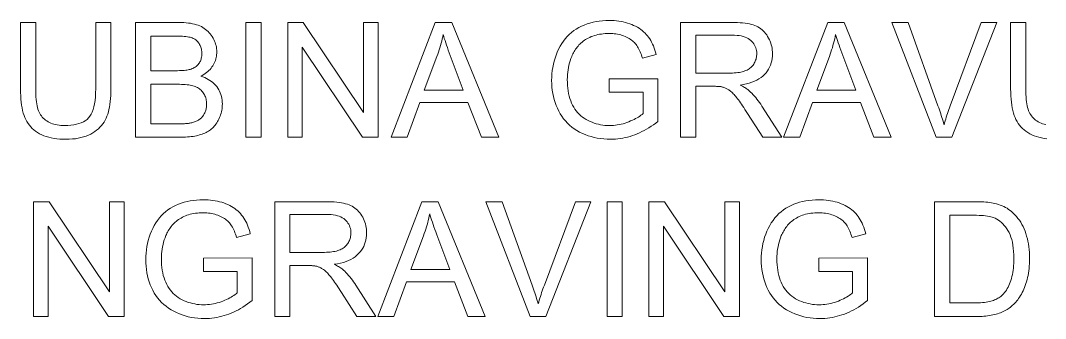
# Model space of a CAD drawing. Extents: x 0 to 297, y 0 to 420.
# Drawn here: x 233.99 to 260.75, y 49.02 to 56.8 of the extents above; entities that cross this region are included whole.
import ezdxf

# ---------------------------------------------------------------- set-up
doc = ezdxf.new("R2010")
doc.units = 0

msp = doc.modelspace()

# ---------------------------------------------------------------- linework, layer by layer
at = {"color": 7, "lineweight": 13}
for points in [[(235.952, 56.751), (236.349, 56.751), (236.349, 55.018), (236.348, 54.929), (236.345, 54.844), (236.34, 54.763), (236.332, 54.686), (236.323, 54.612), (236.312, 54.542), (236.299, 54.476), (236.283, 54.413), (236.266, 54.355), (236.246, 54.299), (236.224, 54.247), (236.199, 54.197), (236.17, 54.149), (236.138, 54.102), (236.103, 54.058), (236.064, 54.016), (236.023, 53.976), (235.977, 53.937), (235.929, 53.901), (235.877, 53.867), (235.822, 53.835), (235.764, 53.807), (235.702, 53.782), (235.637, 53.76), (235.568, 53.742), (235.497, 53.727), (235.422, 53.715), (235.343, 53.707), (235.261, 53.702), (235.176, 53.7), (235.093, 53.701), (235.014, 53.706), (234.937, 53.713), (234.864, 53.723), (234.793, 53.736), (234.726, 53.752), (234.661, 53.771), (234.6, 53.793), (234.542, 53.818), (234.487, 53.845), (234.435, 53.875), (234.385, 53.908), (234.34, 53.944), (234.297, 53.982), (234.257, 54.023), (234.22, 54.066), (234.186, 54.112), (234.156, 54.161), (234.128, 54.212), (234.104, 54.266), (234.082, 54.323), (234.063, 54.384), (234.045, 54.449), (234.031, 54.518), (234.018, 54.591), (234.008, 54.669), (234, 54.75), (233.994, 54.835), (233.99, 54.924), (233.989, 55.018), (233.989, 56.751), (234.386, 56.751), (234.386, 55.02), (234.387, 54.944), (234.389, 54.872), (234.393, 54.804), (234.398, 54.74), (234.404, 54.68), (234.412, 54.625), (234.422, 54.573), (234.433, 54.526), (234.445, 54.483), (234.459, 54.444), (234.475, 54.408), (234.492, 54.373), (234.512, 54.34), (234.534, 54.309), (234.558, 54.28), (234.584, 54.252), (234.612, 54.226), (234.642, 54.202), (234.674, 54.179), (234.709, 54.158), (234.745, 54.139), (234.783, 54.122), (234.822, 54.107), (234.863, 54.094), (234.905, 54.083), (234.949, 54.074), (234.995, 54.067), (235.042, 54.062), (235.091, 54.059), (235.141, 54.058), (235.226, 54.06), (235.307, 54.066), (235.382, 54.076), (235.451, 54.09), (235.516, 54.108), (235.576, 54.129), (235.631, 54.155), (235.681, 54.185), (235.726, 54.219), (235.766, 54.256), (235.801, 54.3), (235.833, 54.351), (235.861, 54.409), (235.885, 54.474), (235.905, 54.547), (235.922, 54.627), (235.935, 54.714), (235.944, 54.808), (235.95, 54.91), (235.952, 55.02)], [(236.993, 53.751), (236.993, 56.751), (238.119, 56.751), (238.186, 56.75), (238.251, 56.747), (238.313, 56.743), (238.372, 56.736), (238.429, 56.728), (238.482, 56.718), (238.534, 56.706), (238.582, 56.693), (238.628, 56.677), (238.67, 56.66), (238.711, 56.641), (238.75, 56.62), (238.787, 56.596), (238.822, 56.571), (238.856, 56.544), (238.887, 56.515), (238.917, 56.484), (238.945, 56.451), (238.971, 56.416), (238.996, 56.38), (239.018, 56.342), (239.038, 56.303), (239.056, 56.264), (239.071, 56.225), (239.084, 56.186), (239.095, 56.146), (239.103, 56.106), (239.109, 56.066), (239.112, 56.025), (239.113, 55.984), (239.112, 55.945), (239.109, 55.908), (239.104, 55.87), (239.097, 55.833), (239.087, 55.797), (239.076, 55.761), (239.062, 55.725), (239.047, 55.69), (239.029, 55.656), (239.009, 55.621), (238.987, 55.588), (238.963, 55.556), (238.937, 55.525), (238.909, 55.496), (238.878, 55.468), (238.846, 55.441), (238.811, 55.416), (238.774, 55.392), (238.735, 55.369), (238.694, 55.347), (238.747, 55.33), (238.798, 55.311), (238.846, 55.289), (238.892, 55.265), (238.935, 55.239), (238.975, 55.211), (239.013, 55.18), (239.049, 55.147), (239.082, 55.112), (239.112, 55.075), (239.14, 55.036), (239.165, 54.995), (239.187, 54.953), (239.206, 54.91), (239.222, 54.865), (239.235, 54.819), (239.246, 54.772), (239.253, 54.723), (239.257, 54.672), (239.259, 54.621), (239.258, 54.579), (239.255, 54.538), (239.251, 54.497), (239.245, 54.457), (239.236, 54.417), (239.227, 54.378), (239.215, 54.34), (239.202, 54.302), (239.187, 54.265), (239.17, 54.229), (239.152, 54.193), (239.132, 54.16), (239.113, 54.128), (239.092, 54.097), (239.07, 54.068), (239.048, 54.041), (239.025, 54.016), (239, 53.992), (238.976, 53.97), (238.95, 53.95), (238.923, 53.93), (238.895, 53.912), (238.865, 53.895), (238.834, 53.879), (238.802, 53.863), (238.769, 53.849), (238.734, 53.836), (238.698, 53.823), (238.66, 53.812), (238.621, 53.801), (238.581, 53.792), (238.539, 53.783), (238.495, 53.776), (238.449, 53.769), (238.402, 53.764), (238.352, 53.759), (238.301, 53.756), (238.248, 53.753), (238.194, 53.752), (238.137, 53.751)], [(239.873, 53.751), (239.873, 56.751), (240.27, 56.751), (240.27, 53.751)], [(240.965, 53.751), (240.965, 56.751), (241.373, 56.751), (242.948, 54.396), (242.948, 56.751), (243.329, 56.751), (243.329, 53.751), (242.922, 53.751), (241.346, 56.108), (241.346, 53.751)], [(243.667, 53.751), (244.819, 56.751), (245.246, 56.751), (246.474, 53.751), (246.022, 53.751), (245.672, 54.66), (244.418, 54.66), (244.088, 53.751)], [(249.36, 54.928), (249.36, 55.28), (250.631, 55.282), (250.631, 54.168), (250.572, 54.123), (250.513, 54.08), (250.453, 54.039), (250.393, 54), (250.333, 53.964), (250.273, 53.93), (250.212, 53.899), (250.151, 53.869), (250.089, 53.842), (250.027, 53.818), (249.964, 53.795), (249.902, 53.775), (249.839, 53.758), (249.775, 53.742), (249.712, 53.729), (249.648, 53.719), (249.583, 53.71), (249.519, 53.705), (249.454, 53.701), (249.388, 53.7), (249.301, 53.702), (249.215, 53.707), (249.13, 53.717), (249.048, 53.73), (248.967, 53.747), (248.887, 53.768), (248.809, 53.793), (248.733, 53.821), (248.658, 53.853), (248.585, 53.889), (248.515, 53.929), (248.448, 53.972), (248.384, 54.018), (248.325, 54.068), (248.268, 54.121), (248.215, 54.177), (248.166, 54.237), (248.121, 54.3), (248.078, 54.367), (248.04, 54.437), (248.005, 54.509), (247.973, 54.583), (247.946, 54.659), (247.922, 54.736), (247.902, 54.816), (247.885, 54.896), (247.872, 54.979), (247.863, 55.063), (247.857, 55.149), (247.856, 55.237), (247.857, 55.324), (247.863, 55.41), (247.872, 55.494), (247.885, 55.578), (247.901, 55.66), (247.922, 55.741), (247.945, 55.821), (247.973, 55.9), (248.004, 55.978), (248.039, 56.054), (248.077, 56.128), (248.118, 56.198), (248.163, 56.264), (248.211, 56.327), (248.262, 56.385), (248.316, 56.439), (248.374, 56.49), (248.435, 56.537), (248.499, 56.579), (248.566, 56.618), (248.636, 56.653), (248.707, 56.684), (248.781, 56.712), (248.857, 56.736), (248.936, 56.756), (249.016, 56.773), (249.098, 56.786), (249.183, 56.795), (249.269, 56.8), (249.358, 56.802), (249.422, 56.801), (249.485, 56.798), (249.547, 56.793), (249.608, 56.785), (249.667, 56.776), (249.726, 56.764), (249.783, 56.751), (249.838, 56.735), (249.893, 56.717), (249.946, 56.697), (249.997, 56.675), (250.047, 56.651), (250.094, 56.626), (250.138, 56.599), (250.181, 56.571), (250.221, 56.54), (250.258, 56.509), (250.294, 56.475), (250.327, 56.44), (250.358, 56.403), (250.387, 56.364), (250.415, 56.323), (250.442, 56.28), (250.466, 56.234), (250.49, 56.186), (250.512, 56.136), (250.532, 56.083), (250.552, 56.029), (250.569, 55.971), (250.585, 55.912), (250.227, 55.814), (250.214, 55.859), (250.199, 55.902), (250.184, 55.942), (250.168, 55.981), (250.152, 56.018), (250.135, 56.053), (250.117, 56.087), (250.098, 56.118), (250.079, 56.147), (250.06, 56.174), (250.039, 56.2), (250.016, 56.224), (249.992, 56.248), (249.966, 56.27), (249.938, 56.292), (249.908, 56.312), (249.877, 56.332), (249.844, 56.35), (249.809, 56.367), (249.773, 56.384), (249.735, 56.399), (249.697, 56.412), (249.658, 56.424), (249.618, 56.434), (249.577, 56.443), (249.535, 56.45), (249.492, 56.455), (249.449, 56.459), (249.405, 56.462), (249.36, 56.462), (249.306, 56.462), (249.254, 56.459), (249.203, 56.455), (249.154, 56.449), (249.106, 56.442), (249.06, 56.433), (249.015, 56.422), (248.971, 56.409), (248.929, 56.395), (248.889, 56.38), (248.85, 56.362), (248.813, 56.344), (248.777, 56.325), (248.743, 56.305), (248.71, 56.284), (248.678, 56.261), (248.649, 56.238), (248.621, 56.214), (248.594, 56.188), (248.569, 56.162), (248.545, 56.134), (248.522, 56.107), (248.501, 56.078), (248.48, 56.049), (248.461, 56.02), (248.442, 55.99), (248.425, 55.96), (248.409, 55.929), (248.394, 55.897), (248.379, 55.865), (248.358, 55.809), (248.338, 55.752), (248.321, 55.694), (248.306, 55.635), (248.294, 55.575), (248.283, 55.514), (248.275, 55.452), (248.269, 55.39), (248.266, 55.326), (248.265, 55.261), (248.266, 55.182), (248.27, 55.106), (248.277, 55.032), (248.287, 54.961), (248.299, 54.893), (248.315, 54.827), (248.333, 54.764), (248.353, 54.703), (248.377, 54.645), (248.403, 54.59), (248.432, 54.537), (248.463, 54.488), (248.497, 54.44), (248.534, 54.396), (248.573, 54.355), (248.614, 54.316), (248.658, 54.28), (248.705, 54.247), (248.754, 54.217), (248.805, 54.189), (248.858, 54.164), (248.912, 54.142), (248.966, 54.122), (249.022, 54.105), (249.077, 54.091), (249.134, 54.079), (249.191, 54.07), (249.248, 54.063), (249.307, 54.059), (249.366, 54.058), (249.417, 54.059), (249.468, 54.062), (249.519, 54.067), (249.57, 54.074), (249.621, 54.083), (249.671, 54.094), (249.721, 54.107), (249.771, 54.121), (249.82, 54.138), (249.869, 54.157), (249.917, 54.177), (249.963, 54.197), (250.006, 54.218), (250.047, 54.239), (250.085, 54.26), (250.121, 54.281), (250.155, 54.303), (250.186, 54.325), (250.215, 54.347), (250.242, 54.369), (250.242, 54.928)], [(251.222, 53.751), (251.222, 56.751), (252.552, 56.751), (252.63, 56.75), (252.705, 56.748), (252.775, 56.744), (252.842, 56.738), (252.905, 56.731), (252.964, 56.722), (253.019, 56.711), (253.071, 56.699), (253.118, 56.686), (253.162, 56.67), (253.203, 56.653), (253.242, 56.633), (253.28, 56.611), (253.315, 56.586), (253.35, 56.558), (253.382, 56.529), (253.413, 56.496), (253.442, 56.462), (253.47, 56.424), (253.495, 56.385), (253.519, 56.343), (253.54, 56.301), (253.559, 56.258), (253.575, 56.214), (253.589, 56.169), (253.6, 56.124), (253.609, 56.077), (253.615, 56.03), (253.619, 55.982), (253.62, 55.932), (253.618, 55.87), (253.612, 55.809), (253.602, 55.75), (253.587, 55.693), (253.569, 55.638), (253.546, 55.585), (253.519, 55.535), (253.488, 55.486), (253.453, 55.439), (253.414, 55.394), (253.37, 55.352), (253.322, 55.313), (253.269, 55.277), (253.212, 55.245), (253.151, 55.215), (253.085, 55.189), (253.014, 55.166), (252.939, 55.146), (252.859, 55.129), (252.775, 55.116), (252.806, 55.101), (252.835, 55.086), (252.863, 55.071), (252.889, 55.056), (252.914, 55.041), (252.937, 55.026), (252.959, 55.011), (252.979, 54.996), (252.997, 54.981), (253.015, 54.967), (253.049, 54.934), (253.083, 54.9), (253.117, 54.864), (253.151, 54.826), (253.184, 54.787), (253.217, 54.746), (253.249, 54.704), (253.281, 54.66), (253.313, 54.615), (253.344, 54.568), (253.866, 53.751), (253.367, 53.751), (252.97, 54.375), (252.935, 54.428), (252.902, 54.478), (252.871, 54.526), (252.84, 54.571), (252.811, 54.614), (252.783, 54.654), (252.756, 54.691), (252.731, 54.726), (252.706, 54.759), (252.683, 54.789), (252.661, 54.816), (252.639, 54.842), (252.618, 54.867), (252.597, 54.889), (252.576, 54.91), (252.556, 54.929), (252.537, 54.947), (252.518, 54.963), (252.5, 54.977), (252.481, 54.989), (252.464, 55), (252.446, 55.011), (252.428, 55.02), (252.41, 55.029), (252.392, 55.038), (252.374, 55.045), (252.355, 55.052), (252.337, 55.058), (252.319, 55.064), (252.3, 55.069), (252.286, 55.072), (252.27, 55.074), (252.252, 55.076), (252.233, 55.078), (252.211, 55.08), (252.188, 55.081), (252.164, 55.082), (252.137, 55.083), (252.109, 55.083), (252.079, 55.083), (251.619, 55.083), (251.619, 53.751)], [(253.913, 53.751), (255.065, 56.751), (255.493, 56.751), (256.721, 53.751), (256.268, 53.751), (255.918, 54.66), (254.664, 54.66), (254.334, 53.751)], [(257.895, 53.751), (256.733, 56.751), (257.163, 56.751), (257.942, 54.572), (257.961, 54.52), (257.979, 54.468), (257.996, 54.417), (258.013, 54.367), (258.029, 54.318), (258.044, 54.269), (258.059, 54.221), (258.073, 54.173), (258.087, 54.127), (258.1, 54.08), (258.114, 54.13), (258.129, 54.179), (258.144, 54.228), (258.159, 54.277), (258.175, 54.326), (258.191, 54.375), (258.208, 54.424), (258.226, 54.473), (258.243, 54.522), (258.261, 54.572), (259.072, 56.751), (259.477, 56.751), (258.302, 53.751)], [(237.39, 55.49), (238.039, 55.49), (238.09, 55.491), (238.139, 55.492), (238.184, 55.494), (238.226, 55.496), (238.266, 55.499), (238.302, 55.503), (238.335, 55.507), (238.366, 55.513), (238.393, 55.519), (238.418, 55.525), (238.447, 55.535), (238.475, 55.546), (238.502, 55.558), (238.527, 55.571), (238.55, 55.585), (238.573, 55.601), (238.593, 55.617), (238.612, 55.635), (238.63, 55.654), (238.646, 55.675), (238.66, 55.696), (238.673, 55.718), (238.685, 55.742), (238.695, 55.767), (238.703, 55.792), (238.71, 55.819), (238.716, 55.847), (238.72, 55.876), (238.722, 55.906), (238.723, 55.937), (238.722, 55.966), (238.72, 55.995), (238.716, 56.023), (238.711, 56.05), (238.705, 56.077), (238.697, 56.103), (238.688, 56.128), (238.677, 56.153), (238.665, 56.176), (238.651, 56.2), (238.636, 56.222), (238.62, 56.242), (238.602, 56.261), (238.584, 56.279), (238.564, 56.295), (238.543, 56.31), (238.521, 56.323), (238.497, 56.335), (238.472, 56.346), (238.446, 56.355), (238.418, 56.363), (238.386, 56.37), (238.349, 56.376), (238.309, 56.382), (238.266, 56.386), (238.218, 56.39), (238.167, 56.393), (238.112, 56.395), (238.053, 56.397), (237.99, 56.397), (237.39, 56.397)], [(244.532, 54.983), (245.549, 54.983), (245.236, 55.814), (245.208, 55.888), (245.182, 55.96), (245.157, 56.029), (245.133, 56.095), (245.111, 56.159), (245.091, 56.219), (245.072, 56.278), (245.054, 56.333), (245.038, 56.386), (245.023, 56.436), (245.011, 56.378), (244.999, 56.321), (244.985, 56.263), (244.97, 56.206), (244.954, 56.148), (244.938, 56.091), (244.92, 56.034), (244.902, 55.977), (244.882, 55.92), (244.862, 55.863)], [(251.619, 55.427), (252.472, 55.427), (252.525, 55.428), (252.576, 55.429), (252.625, 55.432), (252.671, 55.436), (252.715, 55.441), (252.756, 55.447), (252.795, 55.455), (252.832, 55.463), (252.866, 55.473), (252.898, 55.483), (252.928, 55.495), (252.956, 55.508), (252.983, 55.523), (253.009, 55.539), (253.033, 55.556), (253.056, 55.575), (253.077, 55.595), (253.096, 55.617), (253.115, 55.639), (253.131, 55.663), (253.146, 55.688), (253.16, 55.714), (253.172, 55.74), (253.182, 55.766), (253.191, 55.793), (253.198, 55.82), (253.204, 55.847), (253.208, 55.875), (253.21, 55.904), (253.211, 55.932), (253.209, 55.974), (253.205, 56.015), (253.197, 56.053), (253.186, 56.091), (253.172, 56.126), (253.155, 56.161), (253.135, 56.193), (253.112, 56.225), (253.086, 56.254), (253.057, 56.282), (253.024, 56.308), (252.988, 56.332), (252.948, 56.352), (252.904, 56.37), (252.857, 56.385), (252.807, 56.398), (252.752, 56.407), (252.695, 56.414), (252.633, 56.418), (252.568, 56.419), (251.619, 56.419)], [(254.779, 54.983), (255.796, 54.983), (255.482, 55.814), (255.455, 55.888), (255.428, 55.96), (255.403, 56.029), (255.38, 56.095), (255.358, 56.159), (255.337, 56.219), (255.318, 56.278), (255.3, 56.333), (255.284, 56.386), (255.27, 56.436), (255.258, 56.378), (255.245, 56.321), (255.231, 56.263), (255.216, 56.206), (255.201, 56.148), (255.184, 56.091), (255.166, 56.034), (255.148, 55.977), (255.128, 55.92), (255.108, 55.863)], [(237.39, 54.105), (238.137, 54.105), (238.175, 54.105), (238.21, 54.106), (238.242, 54.106), (238.273, 54.107), (238.301, 54.109), (238.327, 54.11), (238.35, 54.112), (238.372, 54.114), (238.391, 54.117), (238.407, 54.119), (238.434, 54.125), (238.46, 54.13), (238.486, 54.137), (238.51, 54.144), (238.533, 54.152), (238.556, 54.161), (238.577, 54.17), (238.598, 54.18), (238.618, 54.19), (238.637, 54.201), (238.655, 54.213), (238.672, 54.226), (238.689, 54.24), (238.705, 54.255), (238.721, 54.272), (238.735, 54.289), (238.75, 54.307), (238.763, 54.326), (238.776, 54.347), (238.788, 54.368), (238.799, 54.39), (238.809, 54.413), (238.818, 54.437), (238.826, 54.461), (238.833, 54.486), (238.838, 54.512), (238.842, 54.538), (238.845, 54.565), (238.847, 54.592), (238.847, 54.621), (238.847, 54.654), (238.844, 54.686), (238.84, 54.717), (238.834, 54.748), (238.826, 54.778), (238.816, 54.806), (238.805, 54.834), (238.792, 54.861), (238.778, 54.887), (238.761, 54.912), (238.744, 54.936), (238.724, 54.959), (238.704, 54.98), (238.682, 55), (238.659, 55.018), (238.634, 55.034), (238.609, 55.05), (238.581, 55.063), (238.553, 55.076), (238.523, 55.086), (238.491, 55.096), (238.457, 55.104), (238.42, 55.112), (238.38, 55.118), (238.337, 55.124), (238.292, 55.128), (238.244, 55.132), (238.193, 55.134), (238.14, 55.136), (238.084, 55.136), (237.39, 55.136)], [(234.329, 49.069), (234.329, 52.069), (234.736, 52.069), (236.312, 49.713), (236.312, 52.069), (236.693, 52.069), (236.693, 49.069), (236.285, 49.069), (234.71, 51.426), (234.71, 49.069)], [(238.764, 50.246), (238.764, 50.598), (240.034, 50.6), (240.034, 49.486), (239.976, 49.441), (239.917, 49.398), (239.857, 49.357), (239.797, 49.318), (239.737, 49.282), (239.677, 49.248), (239.616, 49.216), (239.554, 49.187), (239.493, 49.16), (239.431, 49.135), (239.368, 49.113), (239.306, 49.093), (239.243, 49.075), (239.179, 49.06), (239.116, 49.047), (239.051, 49.037), (238.987, 49.028), (238.922, 49.022), (238.857, 49.019), (238.792, 49.018), (238.705, 49.02), (238.619, 49.025), (238.534, 49.035), (238.451, 49.048), (238.37, 49.065), (238.291, 49.086), (238.213, 49.11), (238.137, 49.139), (238.062, 49.171), (237.989, 49.207), (237.919, 49.247), (237.852, 49.289), (237.788, 49.336), (237.728, 49.385), (237.672, 49.439), (237.619, 49.495), (237.57, 49.555), (237.524, 49.618), (237.482, 49.684), (237.444, 49.754), (237.409, 49.827), (237.377, 49.901), (237.35, 49.977), (237.326, 50.054), (237.305, 50.134), (237.289, 50.214), (237.276, 50.297), (237.267, 50.381), (237.261, 50.467), (237.259, 50.555), (237.261, 50.642), (237.267, 50.727), (237.276, 50.812), (237.289, 50.896), (237.305, 50.978), (237.325, 51.059), (237.349, 51.139), (237.377, 51.218), (237.408, 51.296), (237.443, 51.372), (237.481, 51.446), (237.522, 51.516), (237.567, 51.582), (237.615, 51.645), (237.666, 51.703), (237.72, 51.757), (237.778, 51.808), (237.838, 51.854), (237.902, 51.897), (237.97, 51.936), (238.039, 51.971), (238.111, 52.002), (238.185, 52.03), (238.261, 52.054), (238.339, 52.074), (238.42, 52.091), (238.502, 52.103), (238.586, 52.113), (238.673, 52.118), (238.761, 52.12), (238.826, 52.119), (238.889, 52.116), (238.951, 52.111), (239.012, 52.103), (239.071, 52.094), (239.129, 52.082), (239.186, 52.068), (239.242, 52.053), (239.297, 52.035), (239.35, 52.015), (239.401, 51.993), (239.45, 51.969), (239.497, 51.944), (239.542, 51.917), (239.584, 51.889), (239.624, 51.858), (239.662, 51.826), (239.698, 51.793), (239.731, 51.758), (239.762, 51.721), (239.791, 51.682), (239.819, 51.641), (239.845, 51.598), (239.87, 51.552), (239.894, 51.504), (239.916, 51.454), (239.936, 51.401), (239.955, 51.346), (239.973, 51.289), (239.989, 51.23), (239.631, 51.132), (239.617, 51.176), (239.603, 51.219), (239.588, 51.26), (239.572, 51.299), (239.555, 51.336), (239.538, 51.371), (239.521, 51.404), (239.502, 51.435), (239.483, 51.465), (239.463, 51.492), (239.442, 51.517), (239.42, 51.542), (239.395, 51.566), (239.369, 51.588), (239.342, 51.61), (239.312, 51.63), (239.281, 51.65), (239.248, 51.668), (239.213, 51.685), (239.177, 51.702), (239.139, 51.717), (239.101, 51.73), (239.061, 51.742), (239.021, 51.752), (238.98, 51.761), (238.939, 51.768), (238.896, 51.773), (238.853, 51.777), (238.809, 51.78), (238.764, 51.78), (238.71, 51.78), (238.658, 51.777), (238.607, 51.773), (238.558, 51.767), (238.51, 51.76), (238.463, 51.751), (238.419, 51.74), (238.375, 51.727), (238.333, 51.713), (238.293, 51.697), (238.254, 51.68), (238.217, 51.662), (238.181, 51.643), (238.146, 51.623), (238.114, 51.602), (238.082, 51.579), (238.053, 51.556), (238.024, 51.531), (237.998, 51.506), (237.973, 51.48), (237.949, 51.452), (237.926, 51.424), (237.904, 51.396), (237.884, 51.367), (237.864, 51.338), (237.846, 51.308), (237.829, 51.277), (237.812, 51.246), (237.797, 51.215), (237.783, 51.183), (237.762, 51.127), (237.742, 51.07), (237.725, 51.012), (237.71, 50.953), (237.697, 50.893), (237.687, 50.832), (237.679, 50.77), (237.673, 50.707), (237.67, 50.644), (237.669, 50.579), (237.67, 50.5), (237.674, 50.424), (237.681, 50.35), (237.691, 50.279), (237.703, 50.211), (237.718, 50.145), (237.736, 50.082), (237.757, 50.021), (237.781, 49.963), (237.807, 49.908), (237.836, 49.855), (237.867, 49.805), (237.901, 49.758), (237.937, 49.714), (237.976, 49.673), (238.018, 49.634), (238.062, 49.598), (238.108, 49.565), (238.157, 49.534), (238.209, 49.507), (238.262, 49.482), (238.316, 49.46), (238.37, 49.44), (238.425, 49.423), (238.481, 49.409), (238.538, 49.397), (238.595, 49.388), (238.652, 49.381), (238.711, 49.377), (238.77, 49.376), (238.821, 49.377), (238.872, 49.38), (238.923, 49.385), (238.974, 49.392), (239.024, 49.401), (239.075, 49.412), (239.125, 49.424), (239.174, 49.439), (239.224, 49.456), (239.273, 49.475), (239.321, 49.495), (239.367, 49.515), (239.41, 49.536), (239.451, 49.557), (239.489, 49.578), (239.525, 49.599), (239.559, 49.621), (239.59, 49.642), (239.619, 49.665), (239.646, 49.687), (239.646, 50.246)], [(240.626, 49.069), (240.626, 52.069), (241.956, 52.069), (242.034, 52.068), (242.109, 52.066), (242.179, 52.062), (242.246, 52.056), (242.309, 52.049), (242.368, 52.04), (242.423, 52.029), (242.475, 52.017), (242.522, 52.003), (242.566, 51.988), (242.607, 51.971), (242.646, 51.951), (242.683, 51.928), (242.719, 51.904), (242.753, 51.876), (242.786, 51.846), (242.817, 51.814), (242.846, 51.779), (242.873, 51.742), (242.899, 51.703), (242.923, 51.661), (242.944, 51.619), (242.963, 51.576), (242.979, 51.532), (242.993, 51.487), (243.004, 51.442), (243.013, 51.395), (243.019, 51.348), (243.023, 51.299), (243.024, 51.25), (243.022, 51.187), (243.016, 51.127), (243.005, 51.068), (242.991, 51.011), (242.972, 50.956), (242.95, 50.903), (242.923, 50.853), (242.892, 50.804), (242.857, 50.757), (242.817, 50.712), (242.774, 50.67), (242.726, 50.631), (242.673, 50.595), (242.616, 50.562), (242.554, 50.533), (242.488, 50.507), (242.418, 50.484), (242.343, 50.464), (242.263, 50.447), (242.179, 50.434), (242.21, 50.419), (242.239, 50.404), (242.267, 50.389), (242.293, 50.374), (242.318, 50.359), (242.341, 50.344), (242.362, 50.329), (242.383, 50.314), (242.401, 50.299), (242.418, 50.284), (242.453, 50.252), (242.487, 50.217), (242.521, 50.181), (242.555, 50.144), (242.588, 50.105), (242.62, 50.064), (242.653, 50.022), (242.685, 49.978), (242.717, 49.932), (242.748, 49.885), (243.27, 49.069), (242.77, 49.069), (242.373, 49.693), (242.339, 49.746), (242.306, 49.796), (242.275, 49.844), (242.244, 49.889), (242.215, 49.931), (242.187, 49.971), (242.16, 50.009), (242.134, 50.044), (242.11, 50.076), (242.087, 50.106), (242.065, 50.134), (242.043, 50.16), (242.021, 50.185), (242.001, 50.207), (241.98, 50.228), (241.96, 50.247), (241.941, 50.265), (241.922, 50.281), (241.903, 50.295), (241.885, 50.307), (241.867, 50.318), (241.85, 50.328), (241.832, 50.338), (241.814, 50.347), (241.796, 50.356), (241.777, 50.363), (241.759, 50.37), (241.741, 50.376), (241.723, 50.382), (241.704, 50.387), (241.69, 50.389), (241.674, 50.392), (241.656, 50.394), (241.636, 50.396), (241.615, 50.397), (241.592, 50.399), (241.568, 50.4), (241.541, 50.401), (241.513, 50.401), (241.483, 50.401), (241.023, 50.401), (241.023, 49.069)], [(243.317, 49.069), (244.469, 52.069), (244.897, 52.069), (246.124, 49.069), (245.672, 49.069), (245.322, 49.977), (244.068, 49.977), (243.738, 49.069)], [(247.299, 49.069), (246.137, 52.069), (246.566, 52.069), (247.346, 49.889), (247.365, 49.837), (247.382, 49.786), (247.4, 49.735), (247.416, 49.685), (247.433, 49.636), (247.448, 49.587), (247.463, 49.539), (247.477, 49.491), (247.491, 49.445), (247.504, 49.398), (247.518, 49.447), (247.532, 49.497), (247.547, 49.546), (247.563, 49.595), (247.579, 49.644), (247.595, 49.693), (247.612, 49.742), (247.629, 49.791), (247.647, 49.84), (247.665, 49.889), (248.476, 52.069), (248.881, 52.069), (247.706, 49.069)], [(249.304, 49.069), (249.304, 52.069), (249.701, 52.069), (249.701, 49.069)], [(250.397, 49.069), (250.397, 52.069), (250.804, 52.069), (252.38, 49.713), (252.38, 52.069), (252.761, 52.069), (252.761, 49.069), (252.354, 49.069), (250.778, 51.426), (250.778, 49.069)], [(254.832, 50.246), (254.832, 50.598), (256.103, 50.6), (256.103, 49.486), (256.044, 49.441), (255.985, 49.398), (255.925, 49.357), (255.865, 49.318), (255.805, 49.282), (255.745, 49.248), (255.684, 49.216), (255.623, 49.187), (255.561, 49.16), (255.499, 49.135), (255.436, 49.113), (255.374, 49.093), (255.311, 49.075), (255.247, 49.06), (255.184, 49.047), (255.12, 49.037), (255.055, 49.028), (254.991, 49.022), (254.926, 49.019), (254.86, 49.018), (254.773, 49.02), (254.687, 49.025), (254.602, 49.035), (254.52, 49.048), (254.439, 49.065), (254.359, 49.086), (254.281, 49.11), (254.205, 49.139), (254.13, 49.171), (254.057, 49.207), (253.987, 49.247), (253.92, 49.289), (253.856, 49.336), (253.797, 49.385), (253.74, 49.439), (253.687, 49.495), (253.638, 49.555), (253.593, 49.618), (253.55, 49.684), (253.512, 49.754), (253.477, 49.827), (253.446, 49.901), (253.418, 49.977), (253.394, 50.054), (253.374, 50.134), (253.357, 50.214), (253.344, 50.297), (253.335, 50.381), (253.329, 50.467), (253.328, 50.555), (253.329, 50.642), (253.335, 50.727), (253.344, 50.812), (253.357, 50.896), (253.373, 50.978), (253.394, 51.059), (253.417, 51.139), (253.445, 51.218), (253.476, 51.296), (253.511, 51.372), (253.549, 51.446), (253.59, 51.516), (253.635, 51.582), (253.683, 51.645), (253.734, 51.703), (253.788, 51.757), (253.846, 51.808), (253.907, 51.854), (253.971, 51.897), (254.038, 51.936), (254.108, 51.971), (254.179, 52.002), (254.253, 52.03), (254.329, 52.054), (254.408, 52.074), (254.488, 52.091), (254.57, 52.103), (254.655, 52.113), (254.741, 52.118), (254.83, 52.12), (254.894, 52.119), (254.957, 52.116), (255.019, 52.111), (255.08, 52.103), (255.139, 52.094), (255.198, 52.082), (255.255, 52.068), (255.31, 52.053), (255.365, 52.035), (255.418, 52.015), (255.469, 51.993), (255.519, 51.969), (255.566, 51.944), (255.61, 51.917), (255.653, 51.889), (255.693, 51.858), (255.731, 51.826), (255.766, 51.793), (255.799, 51.758), (255.83, 51.721), (255.86, 51.682), (255.887, 51.641), (255.914, 51.598), (255.938, 51.552), (255.962, 51.504), (255.984, 51.454), (256.004, 51.401), (256.024, 51.346), (256.041, 51.289), (256.058, 51.23), (255.699, 51.132), (255.686, 51.176), (255.671, 51.219), (255.656, 51.26), (255.64, 51.299), (255.624, 51.336), (255.607, 51.371), (255.589, 51.404), (255.57, 51.435), (255.551, 51.465), (255.532, 51.492), (255.511, 51.517), (255.488, 51.542), (255.464, 51.566), (255.438, 51.588), (255.41, 51.61), (255.38, 51.63), (255.349, 51.65), (255.316, 51.668), (255.281, 51.685), (255.245, 51.702), (255.207, 51.717), (255.169, 51.73), (255.13, 51.742), (255.09, 51.752), (255.049, 51.761), (255.007, 51.768), (254.964, 51.773), (254.921, 51.777), (254.877, 51.78), (254.832, 51.78), (254.778, 51.78), (254.726, 51.777), (254.675, 51.773), (254.626, 51.767), (254.578, 51.76), (254.532, 51.751), (254.487, 51.74), (254.443, 51.727), (254.402, 51.713), (254.361, 51.697), (254.322, 51.68), (254.285, 51.662), (254.249, 51.643), (254.215, 51.623), (254.182, 51.602), (254.15, 51.579), (254.121, 51.556), (254.093, 51.531), (254.066, 51.506), (254.041, 51.48), (254.017, 51.452), (253.994, 51.424), (253.973, 51.396), (253.952, 51.367), (253.933, 51.338), (253.914, 51.308), (253.897, 51.277), (253.881, 51.246), (253.866, 51.215), (253.852, 51.183), (253.83, 51.127), (253.81, 51.07), (253.793, 51.012), (253.778, 50.953), (253.766, 50.893), (253.755, 50.832), (253.747, 50.77), (253.742, 50.707), (253.738, 50.644), (253.737, 50.579), (253.738, 50.5), (253.742, 50.424), (253.749, 50.35), (253.759, 50.279), (253.771, 50.211), (253.787, 50.145), (253.805, 50.082), (253.825, 50.021), (253.849, 49.963), (253.875, 49.908), (253.904, 49.855), (253.935, 49.805), (253.969, 49.758), (254.006, 49.714), (254.045, 49.673), (254.086, 49.634), (254.13, 49.598), (254.177, 49.565), (254.226, 49.534), (254.277, 49.507), (254.33, 49.482), (254.384, 49.46), (254.439, 49.44), (254.494, 49.423), (254.549, 49.409), (254.606, 49.397), (254.663, 49.388), (254.721, 49.381), (254.779, 49.377), (254.838, 49.376), (254.889, 49.377), (254.941, 49.38), (254.991, 49.385), (255.042, 49.392), (255.093, 49.401), (255.143, 49.412), (255.193, 49.424), (255.243, 49.439), (255.292, 49.456), (255.341, 49.475), (255.389, 49.495), (255.435, 49.515), (255.478, 49.536), (255.519, 49.557), (255.557, 49.578), (255.593, 49.599), (255.627, 49.621), (255.658, 49.642), (255.687, 49.665), (255.714, 49.687), (255.714, 50.246)], [(257.852, 49.069), (257.852, 52.069), (258.886, 52.069), (258.954, 52.068), (259.019, 52.067), (259.081, 52.065), (259.139, 52.062), (259.194, 52.058), (259.246, 52.053), (259.294, 52.048), (259.339, 52.041), (259.381, 52.034), (259.42, 52.026), (259.471, 52.013), (259.52, 51.998), (259.568, 51.982), (259.614, 51.963), (259.659, 51.943), (259.702, 51.92), (259.744, 51.896), (259.784, 51.869), (259.823, 51.841), (259.86, 51.811), (259.906, 51.77), (259.95, 51.726), (259.991, 51.681), (260.03, 51.633), (260.067, 51.583), (260.101, 51.53), (260.133, 51.476), (260.163, 51.419), (260.19, 51.36), (260.215, 51.298), (260.237, 51.235), (260.257, 51.17), (260.275, 51.103), (260.29, 51.035), (260.303, 50.964), (260.314, 50.892), (260.322, 50.818), (260.328, 50.742), (260.331, 50.665), (260.332, 50.585), (260.332, 50.518), (260.329, 50.452), (260.325, 50.387), (260.32, 50.324), (260.312, 50.263), (260.304, 50.203), (260.293, 50.145), (260.281, 50.088), (260.268, 50.033), (260.253, 49.98), (260.236, 49.928), (260.219, 49.878), (260.201, 49.829), (260.182, 49.783), (260.162, 49.738), (260.141, 49.696), (260.119, 49.655), (260.096, 49.615), (260.072, 49.578), (260.048, 49.543), (260.023, 49.509), (259.997, 49.476), (259.971, 49.445), (259.944, 49.416), (259.917, 49.388), (259.89, 49.362), (259.862, 49.337), (259.833, 49.313), (259.804, 49.291), (259.775, 49.27), (259.745, 49.251), (259.713, 49.233), (259.68, 49.215), (259.646, 49.199), (259.611, 49.183), (259.575, 49.169), (259.537, 49.155), (259.498, 49.142), (259.458, 49.131), (259.417, 49.12), (259.374, 49.11), (259.33, 49.102), (259.285, 49.094), (259.239, 49.087), (259.191, 49.082), (259.142, 49.077), (259.092, 49.073), (259.041, 49.071), (258.989, 49.069), (258.935, 49.069)], [(241.023, 50.745), (241.876, 50.745), (241.929, 50.745), (241.98, 50.747), (242.029, 50.75), (242.075, 50.754), (242.119, 50.759), (242.16, 50.765), (242.199, 50.772), (242.236, 50.781), (242.27, 50.79), (242.302, 50.801), (242.332, 50.813), (242.36, 50.826), (242.387, 50.841), (242.413, 50.857), (242.437, 50.874), (242.459, 50.893), (242.48, 50.913), (242.5, 50.934), (242.518, 50.957), (242.535, 50.981), (242.55, 51.006), (242.564, 51.032), (242.576, 51.057), (242.586, 51.084), (242.595, 51.11), (242.602, 51.138), (242.608, 51.165), (242.612, 51.193), (242.614, 51.221), (242.615, 51.25), (242.613, 51.292), (242.609, 51.332), (242.601, 51.371), (242.59, 51.408), (242.576, 51.444), (242.559, 51.478), (242.539, 51.511), (242.516, 51.542), (242.49, 51.572), (242.46, 51.6), (242.428, 51.626), (242.391, 51.65), (242.352, 51.67), (242.308, 51.688), (242.261, 51.703), (242.21, 51.715), (242.156, 51.725), (242.099, 51.732), (242.037, 51.736), (241.972, 51.737), (241.023, 51.737)], [(244.182, 50.301), (245.199, 50.301), (244.886, 51.132), (244.858, 51.206), (244.832, 51.278), (244.807, 51.347), (244.784, 51.413), (244.761, 51.476), (244.741, 51.537), (244.722, 51.595), (244.704, 51.651), (244.688, 51.704), (244.673, 51.754), (244.662, 51.696), (244.649, 51.638), (244.635, 51.581), (244.62, 51.524), (244.604, 51.466), (244.588, 51.409), (244.57, 51.352), (244.552, 51.295), (244.532, 51.238), (244.512, 51.181)], [(258.249, 49.423), (258.89, 49.423), (258.948, 49.423), (259.003, 49.425), (259.056, 49.428), (259.107, 49.432), (259.154, 49.437), (259.2, 49.443), (259.242, 49.45), (259.283, 49.458), (259.32, 49.468), (259.355, 49.478), (259.388, 49.49), (259.42, 49.502), (259.45, 49.515), (259.479, 49.53), (259.507, 49.545), (259.533, 49.561), (259.558, 49.578), (259.582, 49.595), (259.604, 49.614), (259.624, 49.634), (259.652, 49.663), (259.678, 49.694), (259.703, 49.727), (259.727, 49.762), (259.75, 49.799), (259.771, 49.838), (259.791, 49.879), (259.81, 49.922), (259.828, 49.967), (259.844, 50.013), (259.859, 50.062), (259.873, 50.113), (259.885, 50.165), (259.895, 50.22), (259.903, 50.277), (259.911, 50.336), (259.916, 50.397), (259.92, 50.46), (259.922, 50.524), (259.923, 50.591), (259.922, 50.683), (259.917, 50.771), (259.909, 50.854), (259.898, 50.933), (259.885, 51.008), (259.868, 51.078), (259.847, 51.144), (259.824, 51.205), (259.798, 51.262), (259.769, 51.315), (259.737, 51.364), (259.704, 51.409), (259.67, 51.451), (259.634, 51.49), (259.598, 51.526), (259.559, 51.558), (259.52, 51.587), (259.479, 51.612), (259.437, 51.635), (259.393, 51.653), (259.359, 51.665), (259.322, 51.676), (259.28, 51.685), (259.234, 51.693), (259.185, 51.7), (259.132, 51.705), (259.074, 51.709), (259.013, 51.712), (258.948, 51.714), (258.879, 51.715), (258.249, 51.715)]]:
    msp.add_lwpolyline(points, close=True, dxfattribs=at)
msp.add_lwpolyline([(260.787, 53.713), (260.713, 53.723), (260.643, 53.736), (260.576, 53.752), (260.511, 53.771), (260.45, 53.793), (260.392, 53.818), (260.337, 53.845), (260.284, 53.875), (260.235, 53.908), (260.189, 53.944), (260.147, 53.982), (260.107, 54.023), (260.07, 54.066), (260.036, 54.112), (260.006, 54.161), (259.978, 54.212), (259.954, 54.266), (259.932, 54.323), (259.913, 54.384), (259.895, 54.449), (259.88, 54.518), (259.868, 54.591), (259.858, 54.669), (259.85, 54.75), (259.844, 54.835), (259.84, 54.924), (259.839, 55.018), (259.839, 56.751), (260.236, 56.751), (260.236, 55.02), (260.237, 54.944), (260.239, 54.872), (260.243, 54.804), (260.248, 54.74), (260.254, 54.68), (260.262, 54.625), (260.272, 54.573), (260.283, 54.526), (260.295, 54.483), (260.309, 54.444), (260.324, 54.408), (260.342, 54.373), (260.362, 54.34), (260.384, 54.309), (260.408, 54.28), (260.434, 54.252), (260.462, 54.226), (260.492, 54.202), (260.524, 54.179), (260.559, 54.158), (260.595, 54.139), (260.633, 54.122), (260.672, 54.107), (260.713, 54.094), (260.755, 54.083)], dxfattribs=at)

doc.saveas('drawing.dxf')
